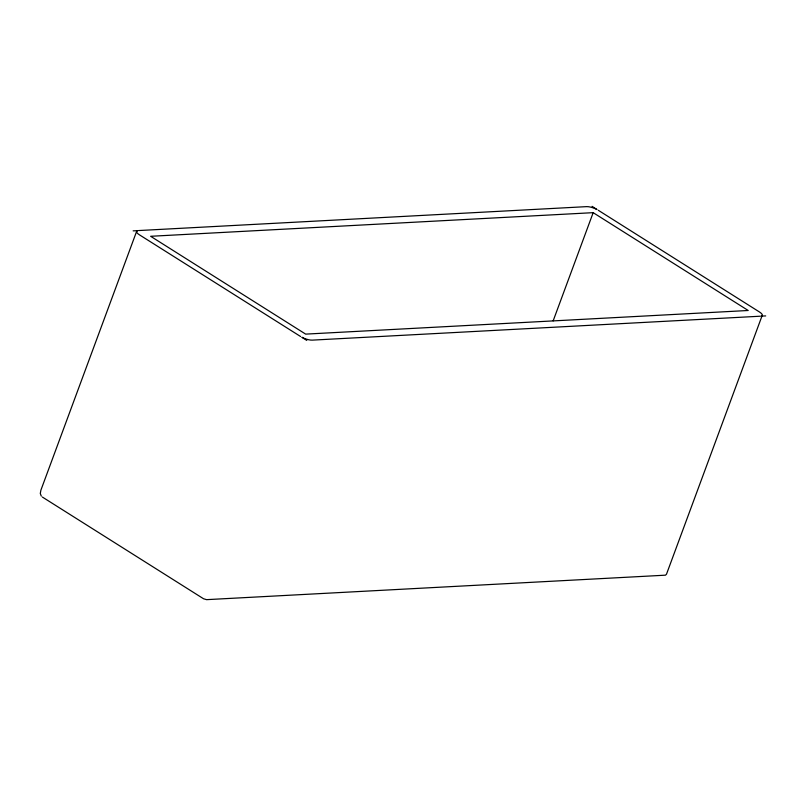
<?xml version="1.0" encoding="UTF-8"?>
<svg xmlns="http://www.w3.org/2000/svg" width="806" height="806" viewBox="0 0 806 806"><rect width="100%" height="100%" fill="white"/><g stroke="black" fill="none" stroke-linecap="round" stroke-linejoin="round"><path stroke-width="1.21" d="M136.627 231.382L40.894 490.169L40.3 493.484L41.287 496.113M553.158 320.869L593.176 212.663L748.2 310.491L305.665 334.117L150.641 236.289L593.176 212.663M762.224 315.388L666.502 574.174L665.494 575.172L206.568 599.654L203.565 598.767L42.335 497.03M138.612 230.556L586.607 206.638A8.755 2.65 20.3 0 1 596.964 209.51L592.078 206.346M760.239 316.214L312.234 340.132A8.755 2.65 20.3 0 1 301.887 337.261L306.774 340.424M133.151 230.848L137.665 230.697A8.755 2.65 20.3 0 0 139.347 234.768L300.578 336.505M765.7 315.922L761.186 316.083A8.755 2.65 20.3 0 0 759.504 312.003L598.274 210.265"/></g></svg>
